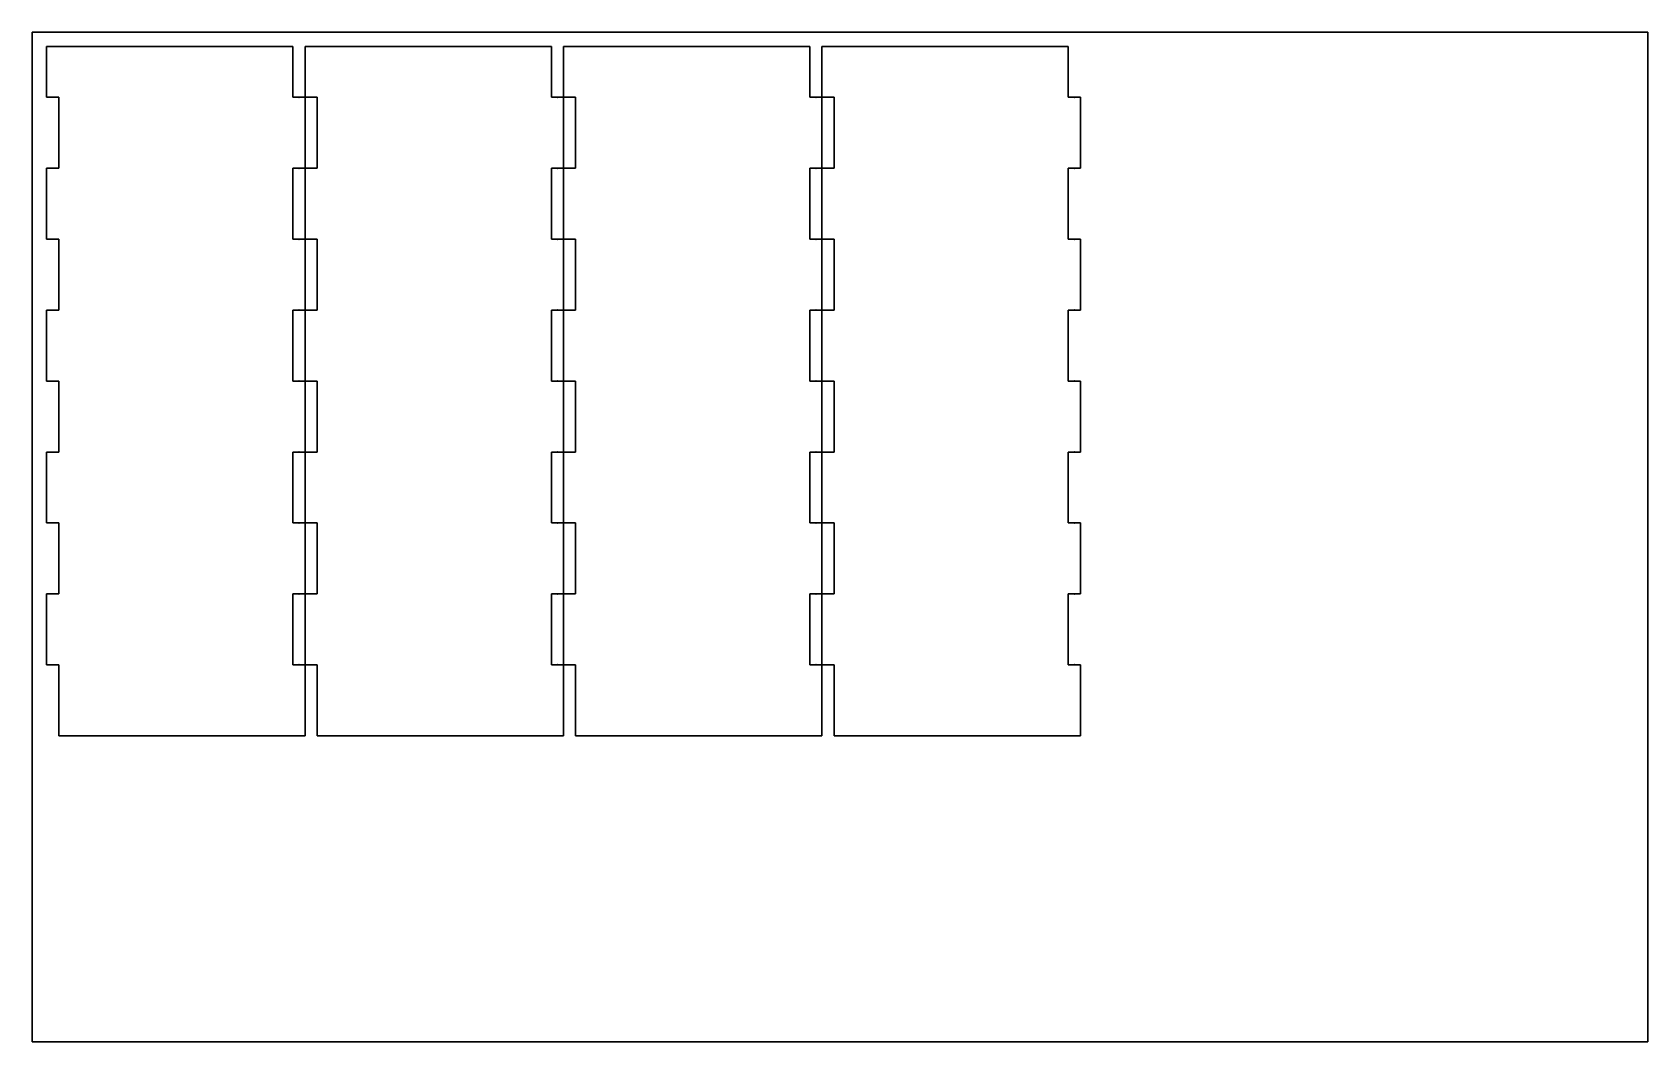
# Model space of a CAD drawing. Header units: millimetres. Extents: x 20007 to 20807, y 16468 to 16968.
import ezdxf

# ---------------------------------------------------------------- set-up
doc = ezdxf.new("R2010")
doc.units = ezdxf.units.MM
doc.layers.add('Tyk fuldstregslinje (Optegning)', color=7, linetype='Continuous', lineweight=30)

msp = doc.modelspace()

# ---------------------------------------------------------------- linework, layer by layer
at = {"layer": 'Tyk fuldstregslinje (Optegning)'}
for p, q in [((20806.55, 16968.02), (20006.55, 16968.02)), ((20006.55, 16968.02), (20006.55, 16468.02)), ((20806.55, 16468.02), (20806.55, 16968.02)), ((20013.62, 16960.95), (20135.62, 16960.95)), ((20013.62, 16960.95), (20013.62, 16935.81)), ((20135.62, 16960.95), (20135.62, 16935.81)), ((20141.62, 16960.95), (20263.62, 16960.95)), ((20141.62, 16960.95), (20141.62, 16935.81)), ((20263.62, 16960.95), (20263.62, 16935.81)), ((20269.62, 16960.95), (20391.62, 16960.95)), ((20269.62, 16960.95), (20269.62, 16935.81)), ((20391.62, 16960.95), (20391.62, 16935.81)), ((20397.62, 16960.95), (20519.62, 16960.95)), ((20397.62, 16960.95), (20397.62, 16935.81)), ((20519.62, 16960.95), (20519.62, 16935.81)), ((20019.62, 16935.81), (20013.62, 16935.81)), ((20019.62, 16900.67), (20019.62, 16935.81)), ((20141.62, 16935.81), (20135.62, 16935.81)), ((20141.62, 16935.81), (20141.62, 16900.67)), ((20147.62, 16935.81), (20141.62, 16935.81)), ((20147.62, 16900.67), (20147.62, 16935.81)), ((20269.62, 16935.81), (20263.62, 16935.81)), ((20269.62, 16935.81), (20269.62, 16900.67)), ((20275.62, 16935.81), (20269.62, 16935.81)), ((20275.62, 16900.67), (20275.62, 16935.81)), ((20397.62, 16935.81), (20391.62, 16935.81)), ((20397.62, 16935.81), (20397.62, 16900.67)), ((20403.62, 16935.81), (20397.62, 16935.81)), ((20403.62, 16900.67), (20403.62, 16935.81)), ((20525.62, 16935.81), (20519.62, 16935.81)), ((20525.62, 16935.81), (20525.62, 16900.67)), ((20013.62, 16900.67), (20013.62, 16865.53)), ((20019.62, 16900.67), (20013.62, 16900.67)), ((20135.62, 16900.67), (20135.62, 16865.53)), ((20141.62, 16900.67), (20135.62, 16900.67)), ((20141.62, 16900.67), (20141.62, 16865.53)), ((20147.62, 16900.67), (20141.62, 16900.67)), ((20263.62, 16900.67), (20263.62, 16865.53)), ((20269.62, 16900.67), (20263.62, 16900.67)), ((20269.62, 16900.67), (20269.62, 16865.53)), ((20275.62, 16900.67), (20269.62, 16900.67)), ((20391.62, 16900.67), (20391.62, 16865.53)), ((20397.62, 16900.67), (20391.62, 16900.67)), ((20397.62, 16900.67), (20397.62, 16865.53)), ((20403.62, 16900.67), (20397.62, 16900.67)), ((20519.62, 16900.67), (20519.62, 16865.53)), ((20525.62, 16900.67), (20519.62, 16900.67)), ((20019.62, 16865.53), (20013.62, 16865.53)), ((20019.62, 16830.39), (20019.62, 16865.53)), ((20141.62, 16865.53), (20135.62, 16865.53)), ((20141.62, 16865.53), (20141.62, 16830.39)), ((20147.62, 16865.53), (20141.62, 16865.53)), ((20147.62, 16830.39), (20147.62, 16865.53)), ((20269.62, 16865.53), (20263.62, 16865.53)), ((20269.62, 16865.53), (20269.62, 16830.39)), ((20275.62, 16865.53), (20269.62, 16865.53)), ((20275.62, 16830.39), (20275.62, 16865.53)), ((20397.62, 16865.53), (20391.62, 16865.53)), ((20397.62, 16865.53), (20397.62, 16830.39)), ((20403.62, 16865.53), (20397.62, 16865.53)), ((20403.62, 16830.39), (20403.62, 16865.53)), ((20525.62, 16865.53), (20519.62, 16865.53)), ((20525.62, 16865.53), (20525.62, 16830.39)), ((20013.62, 16830.39), (20013.62, 16795.25)), ((20019.62, 16830.39), (20013.62, 16830.39)), ((20135.62, 16830.39), (20135.62, 16795.25)), ((20141.62, 16830.39), (20135.62, 16830.39)), ((20141.62, 16830.39), (20141.62, 16795.25)), ((20147.62, 16830.39), (20141.62, 16830.39)), ((20263.62, 16830.39), (20263.62, 16795.25)), ((20269.62, 16830.39), (20263.62, 16830.39)), ((20269.62, 16830.39), (20269.62, 16795.25)), ((20275.62, 16830.39), (20269.62, 16830.39)), ((20391.62, 16830.39), (20391.62, 16795.25)), ((20397.62, 16830.39), (20391.62, 16830.39)), ((20397.62, 16830.39), (20397.62, 16795.25)), ((20403.62, 16830.39), (20397.62, 16830.39)), ((20519.62, 16830.39), (20519.62, 16795.25)), ((20525.62, 16830.39), (20519.62, 16830.39)), ((20019.62, 16795.25), (20013.62, 16795.25)), ((20019.62, 16760.11), (20019.62, 16795.25)), ((20141.62, 16795.25), (20135.62, 16795.25)), ((20141.62, 16795.25), (20141.62, 16760.11)), ((20147.62, 16795.25), (20141.62, 16795.25)), ((20147.62, 16760.11), (20147.62, 16795.25)), ((20269.62, 16795.25), (20263.62, 16795.25)), ((20269.62, 16795.25), (20269.62, 16760.11)), ((20275.62, 16795.25), (20269.62, 16795.25)), ((20275.62, 16760.11), (20275.62, 16795.25)), ((20397.62, 16795.25), (20391.62, 16795.25)), ((20397.62, 16795.25), (20397.62, 16760.11)), ((20403.62, 16795.25), (20397.62, 16795.25)), ((20403.62, 16760.11), (20403.62, 16795.25)), ((20525.62, 16795.25), (20519.62, 16795.25)), ((20525.62, 16795.25), (20525.62, 16760.11)), ((20013.62, 16760.11), (20013.62, 16724.97)), ((20019.62, 16760.11), (20013.62, 16760.11)), ((20135.62, 16760.11), (20135.62, 16724.97)), ((20141.62, 16760.11), (20135.62, 16760.11)), ((20141.62, 16760.11), (20141.62, 16724.97)), ((20147.62, 16760.11), (20141.62, 16760.11)), ((20263.62, 16760.11), (20263.62, 16724.97)), ((20269.62, 16760.11), (20263.62, 16760.11)), ((20269.62, 16760.11), (20269.62, 16724.97)), ((20275.62, 16760.11), (20269.62, 16760.11)), ((20391.62, 16760.11), (20391.62, 16724.97)), ((20397.62, 16760.11), (20391.62, 16760.11)), ((20397.62, 16760.11), (20397.62, 16724.97)), ((20403.62, 16760.11), (20397.62, 16760.11)), ((20519.62, 16760.11), (20519.62, 16724.97)), ((20525.62, 16760.11), (20519.62, 16760.11)), ((20019.62, 16724.97), (20013.62, 16724.97)), ((20019.62, 16689.84), (20019.62, 16724.97)), ((20141.62, 16724.97), (20135.62, 16724.97)), ((20141.62, 16724.97), (20141.62, 16689.84)), ((20147.62, 16724.97), (20141.62, 16724.97)), ((20147.62, 16689.84), (20147.62, 16724.97)), ((20269.62, 16724.97), (20263.62, 16724.97)), ((20269.62, 16724.97), (20269.62, 16689.84)), ((20275.62, 16724.97), (20269.62, 16724.97)), ((20275.62, 16689.84), (20275.62, 16724.97)), ((20397.62, 16724.97), (20391.62, 16724.97)), ((20397.62, 16724.97), (20397.62, 16689.84)), ((20403.62, 16724.97), (20397.62, 16724.97)), ((20403.62, 16689.84), (20403.62, 16724.97)), ((20525.62, 16724.97), (20519.62, 16724.97)), ((20525.62, 16724.97), (20525.62, 16689.84)), ((20013.62, 16689.84), (20013.62, 16654.7)), ((20019.62, 16689.84), (20013.62, 16689.84)), ((20135.62, 16689.84), (20135.62, 16654.7)), ((20141.62, 16689.84), (20135.62, 16689.84)), ((20141.62, 16689.84), (20141.62, 16654.7)), ((20147.62, 16689.84), (20141.62, 16689.84)), ((20263.62, 16689.84), (20263.62, 16654.7)), ((20269.62, 16689.84), (20263.62, 16689.84)), ((20269.62, 16689.84), (20269.62, 16654.7)), ((20275.62, 16689.84), (20269.62, 16689.84)), ((20391.62, 16689.84), (20391.62, 16654.7)), ((20397.62, 16689.84), (20391.62, 16689.84)), ((20397.62, 16689.84), (20397.62, 16654.7)), ((20403.62, 16689.84), (20397.62, 16689.84)), ((20519.62, 16689.84), (20519.62, 16654.7)), ((20525.62, 16689.84), (20519.62, 16689.84)), ((20019.62, 16654.7), (20013.62, 16654.7)), ((20019.62, 16619.56), (20019.62, 16654.7)), ((20141.62, 16654.7), (20135.62, 16654.7)), ((20141.62, 16654.7), (20141.62, 16619.56)), ((20147.62, 16654.7), (20141.62, 16654.7)), ((20147.62, 16619.56), (20147.62, 16654.7)), ((20269.62, 16654.7), (20263.62, 16654.7)), ((20269.62, 16654.7), (20269.62, 16619.56)), ((20275.62, 16654.7), (20269.62, 16654.7)), ((20275.62, 16619.56), (20275.62, 16654.7)), ((20397.62, 16654.7), (20391.62, 16654.7)), ((20397.62, 16654.7), (20397.62, 16619.56)), ((20403.62, 16654.7), (20397.62, 16654.7)), ((20403.62, 16619.56), (20403.62, 16654.7)), ((20525.62, 16654.7), (20519.62, 16654.7)), ((20525.62, 16654.7), (20525.62, 16619.56)), ((20019.62, 16619.56), (20141.62, 16619.56)), ((20147.62, 16619.56), (20269.62, 16619.56)), ((20275.62, 16619.56), (20397.62, 16619.56)), ((20403.62, 16619.56), (20525.62, 16619.56)), ((20006.55, 16468.02), (20806.55, 16468.02))]:
    msp.add_line(p, q, dxfattribs=at)
for p in [(20138.62, 16935.81), (20266.62, 16935.81), (20394.62, 16935.81), (20522.62, 16935.81), (20138.62, 16900.67), (20266.62, 16900.67), (20394.62, 16900.67), (20522.62, 16900.67), (20138.62, 16865.53), (20266.62, 16865.53), (20394.62, 16865.53), (20522.62, 16865.53), (20138.62, 16830.39), (20266.62, 16830.39), (20394.62, 16830.39), (20522.62, 16830.39), (20138.62, 16795.25), (20266.62, 16795.25), (20394.62, 16795.25), (20522.62, 16795.25), (20138.62, 16760.11), (20266.62, 16760.11), (20394.62, 16760.11), (20522.62, 16760.11), (20138.62, 16724.97), (20266.62, 16724.97), (20394.62, 16724.97), (20522.62, 16724.97), (20138.62, 16689.84), (20266.62, 16689.84), (20394.62, 16689.84), (20522.62, 16689.84), (20138.62, 16654.7), (20266.62, 16654.7), (20394.62, 16654.7), (20522.62, 16654.7)]:
    msp.add_point(p, dxfattribs=at)

doc.saveas('drawing.dxf')
